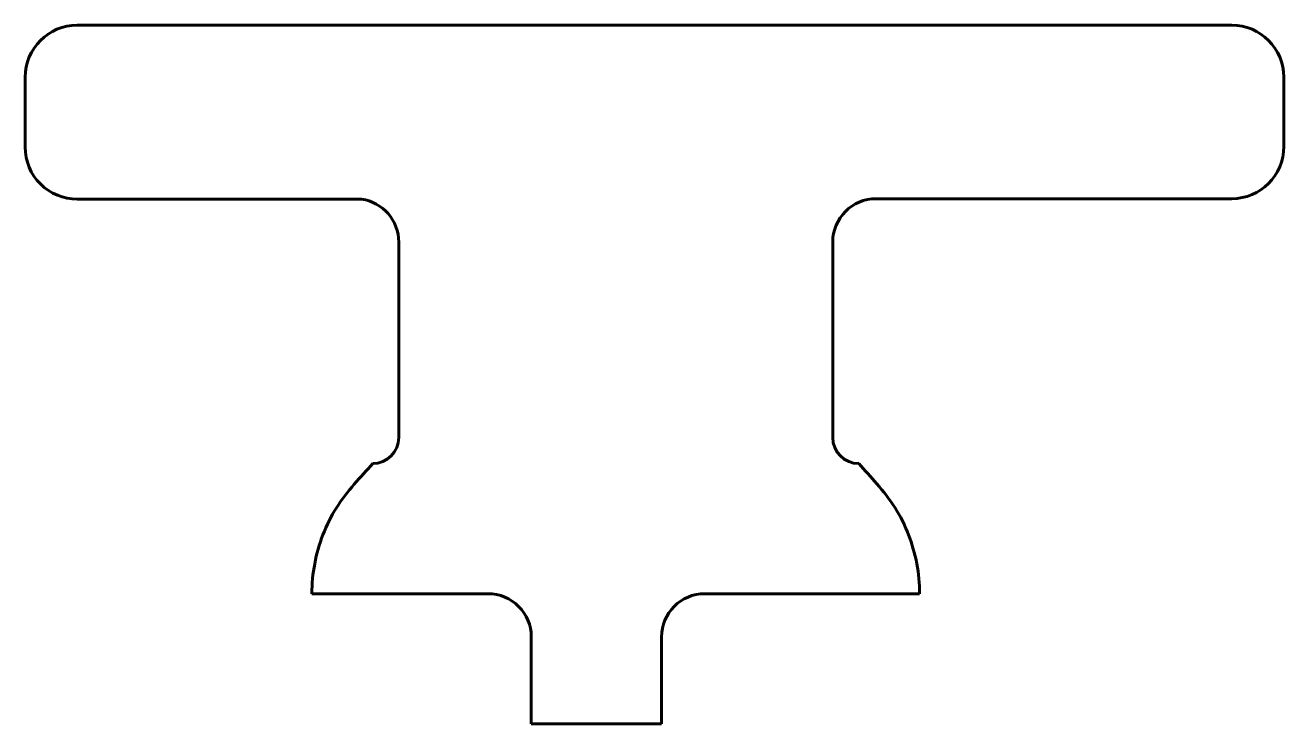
# Model space of a CAD drawing. Header units: millimetres. Extents: x -13.2 to 15.8, y 298 to 314.1.
import ezdxf

# ---------------------------------------------------------------- set-up
doc = ezdxf.new("R2010")
doc.units = ezdxf.units.MM
doc.linetypes.add('K5LT_BASIC', pattern=[0])

msp = doc.modelspace()

# ---------------------------------------------------------------- linework, layer by layer
at = {"color": 150, "linetype": 'K5LT_BASIC', "lineweight": 60, "true_color": 0x0080ff}
for p, q in [((14.639, 314.105), (-11.961, 314.105)), ((-13.161, 312.905), (-13.161, 311.293)), ((15.839, 311.305), (15.839, 312.905)), ((-5.412, 310.095), (-11.961, 310.093)), ((6.446, 310.105), (14.639, 310.105)), ((-4.554, 304.6), (-4.554, 309.105)), ((5.446, 304.6), (5.446, 309.105)), ((-6.555, 301), (-2.5, 301)), ((2.5, 301), (7.446, 301)), ((-1.5, 298), (-1.5, 300)), ((1.5, 298), (1.5, 300)), ((-1.5, 298), (1.5, 298))]:
    msp.add_line(p, q, dxfattribs=at)
for centre, radius, start, end in [((-11.961, 312.905), 1.2, 90, 180), ((14.639, 312.905), 1.2, 0, 90), ((-11.961, 311.293), 1.2, 180, 270.019), ((14.639, 311.305), 1.2, 270, 0), ((-5.554, 309.105), 1, 0, 81.8544), ((6.446, 309.105), 1, 90, 180), ((-5.154, 304.6), 0.6, 270, 0), ((6.046, 304.6), 0.6, 180, 270), ((-2.5, 300), 1, 0, 90), ((2.5, 300), 1, 90, 180)]:
    msp.add_arc(centre, radius, start, end, dxfattribs=at)
for points, knots in [([(-5.154, 304), (-5.297, 303.842), (-5.596, 303.52), (-6.012, 302.989), (-6.32, 302.367), (-6.512, 301.696), (-6.556, 301.232), (-6.555, 301)], [0, 0, 0, 0, 0.639368, 1.318958, 2.013612, 2.708265, 3.402918, 3.402918, 3.402918, 3.402918]), ([(6.046, 304), (6.184, 303.844), (6.482, 303.521), (6.901, 302.994), (7.211, 302.366), (7.403, 301.696), (7.447, 301.231), (7.446, 301)], [0, 0, 0, 0, 0.623998, 1.318474, 2.012948, 2.707424, 3.401899, 3.401899, 3.401899, 3.401899])]:
    msp.add_open_spline(points, degree=3, knots=knots, dxfattribs=at)

doc.saveas('drawing.dxf')
